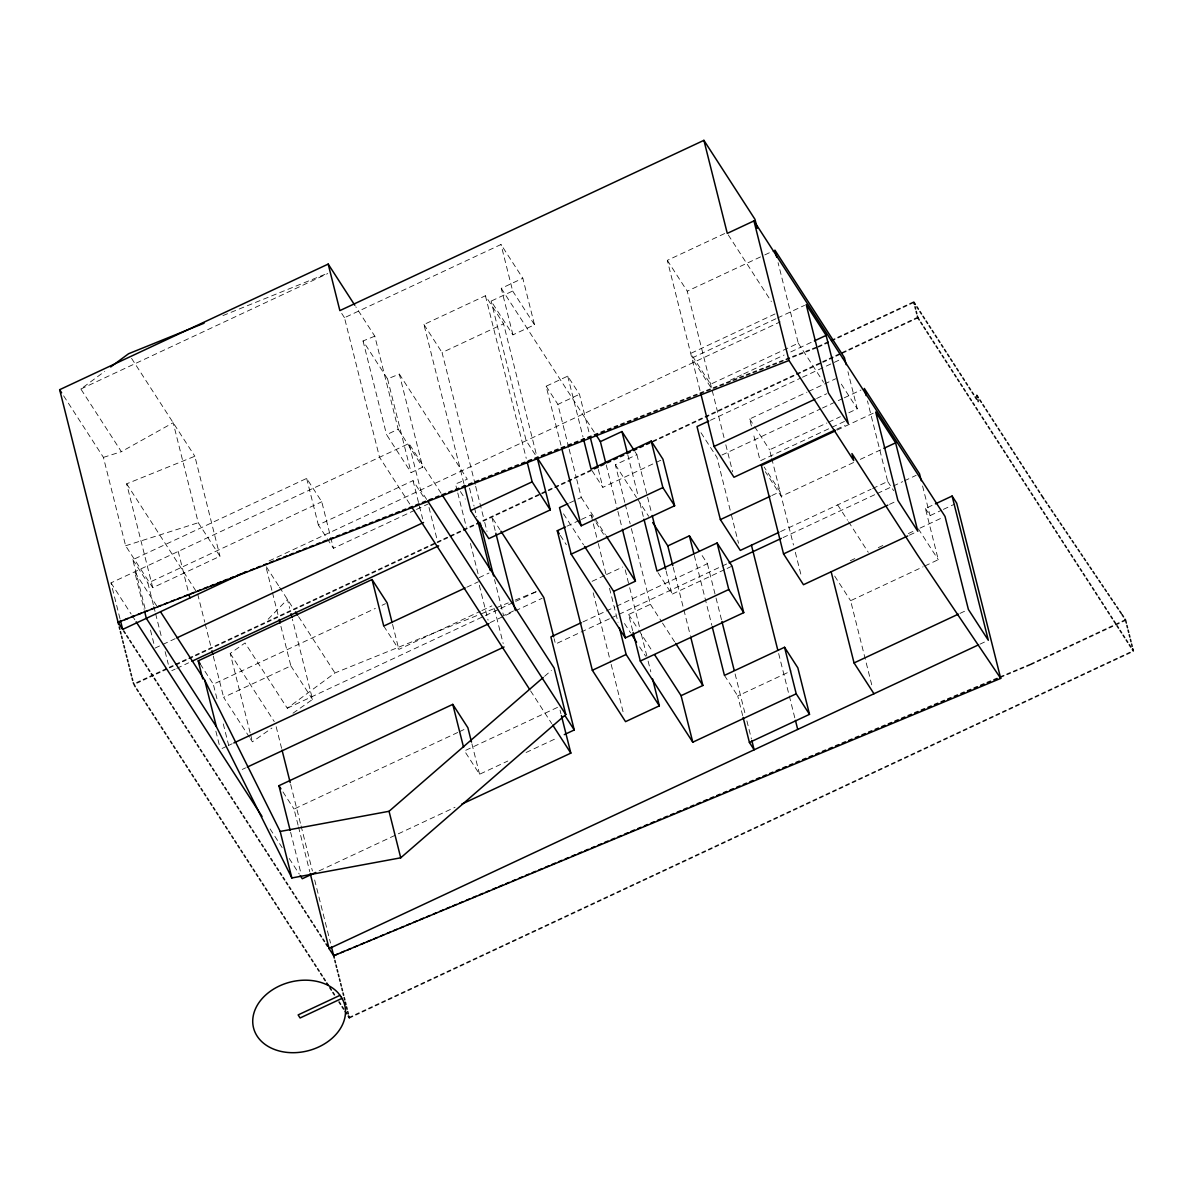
<?xml version="1.0" encoding="UTF-8"?>
<svg xmlns="http://www.w3.org/2000/svg" width="1193" height="1193" viewBox="0 0 1193 1193"><rect width="100%" height="100%" fill="white"/><g stroke="black" fill="none" stroke-linecap="round" stroke-linejoin="round"><path stroke-width="0.75" stroke-dasharray="5 3.75" d="M268.171 619.197L287.424 599.408L289.66 608.341M544.575 676.327L551.39 670.406M63.632 395.837L103.418 457.381L125.623 545.768L152.749 587.702L219.974 556.266L198.277 522.728L173.164 422.725L121.373 451.685L80.856 389.022L104.716 371.381M250.127 732.8L230.204 653.436L245.057 642.952L287.274 708.224L334.965 672.941L479.124 614.678M250.411 738.75L252.394 741.822L271.944 728.043M293.001 713.205L312.536 699.426L292.36 619.063M80.856 389.022L327.747 273.555M409.736 503.998L379.523 457.277L344.479 317.711L501 244.505L522.817 278.252L534.509 324.779L512.93 334.86L491.113 301.113L512.677 291.032L501 244.505M463.868 483.493L423.933 324.511L485.417 295.76L503.55 323.795L536.671 455.696M512.93 334.86L501.254 288.348L522.817 278.252M475.202 484.447L442.066 352.561L503.55 323.795M700.008 390.529L667.319 260.357L724.643 233.545M711.386 387.322L687.243 291.181L763.117 255.69M764.802 254.899L774.928 250.172M374.811 336.187L363.03 340.959L387.546 378.882L399.342 374.11L422.71 467.164L411.093 472.592L386.562 434.67L398.194 429.241L374.811 336.187L355.797 306.795M145.039 608.43L132.811 559.711L306.661 478.408L321.767 501.761L330.297 535.761M119.986 618.675L110.994 582.885L408.931 443.528L441.201 493.425M560.978 445.272L546.14 386.219L567.719 376.138L579.47 394.301L589.357 433.67M153.345 604.717L147.902 583.079L321.767 501.761M568.688 447.345L557.892 404.397L579.47 394.301M414.851 510.216L333.443 548.288L318.337 524.92L413.032 480.63L425.111 499.315M775.003 313.968L690.687 353.411L710.61 384.221L798.296 343.211L778.075 262.684M775.927 318.74L691.851 358.064L711.789 388.873L724.017 437.577M777.612 317.949L804.514 305.363M269.051 560.949L780.222 321.856M416.506 509.426L428.138 503.998M155.001 648.112L175.147 638.687M730.28 380.224L735.32 377.868M737.006 377.077L742.046 374.721M743.731 373.931L784.084 355.052M790.81 351.905L812.672 341.675M171.792 670.675L175.147 669.109M176.818 668.334L188.569 662.831M624.774 502.342L615.334 464.763L636.898 454.682L634.915 451.595M710.402 420.294L800.861 377.987M802.531 377.212L844.405 357.617M569.538 502.924L576.249 499.792M577.919 499.002L581.274 497.436L576.771 479.541M592.071 470.698L602.838 487.355L654.629 463.123M656.284 462.347L661.28 460.021M751.411 425.976L749.651 418.997L806.99 392.169M808.675 391.393L835.652 378.763M816.638 398.477L826.719 393.75M216.932 698.636L213.308 684.215L375.348 608.415M382.088 605.269L385.473 603.688M566.943 526.217L579.813 520.193M581.423 519.432L591.087 514.914L595.113 521.147M721.959 455.025L820.784 408.796M822.454 408.021L842.556 398.626M844.241 397.836L860.988 390.007M479.034 577.68L489.011 573.028M249.426 737.214L223.628 697.338L290.853 665.888L280.534 624.819M466.791 587.21L478.423 581.766M771.334 456.785L769.574 449.806L826.913 422.993M828.598 422.203L840.394 416.685M848.834 412.733L857.26 408.796L847.955 371.739M844.48 421.427L760.165 460.856L753.156 432.955M836.561 429.286L844.972 425.349M837.009 430.121L874.007 412.823M383.743 626.057L398.85 649.41L480.242 611.338M481.897 610.562L491.874 605.91M287.274 708.224L483.776 616.319M485.462 615.543L498.898 609.25M500.568 608.46L514.004 602.182M515.689 601.391L539.206 590.401M513.527 610.95L503.565 615.603L494.513 579.559M490.084 622.627L513.587 611.636M515.272 610.861L542.114 598.289M222.077 748.458L227.117 746.102M228.802 745.312L232.158 743.746M771.796 495.557L780.103 491.68L764.161 467.03M592.101 581.334L604.97 575.309M606.581 574.549L622.686 567.033M853.577 462.511L781.266 496.333L765.324 471.682M860.302 459.365L882.164 449.135M242.224 769.455L245.579 767.889M582.87 621.971L604.747 611.726M606.432 610.95L614.842 607.013M616.527 606.223L707.404 563.707L700.395 552.866M780.58 531.586L871.009 489.279M872.68 488.504L887.711 481.48L867.475 400.952M609.414 618.809L555.491 644.026L554.134 638.658M611.099 618.019L727.387 563.633M782.996 537.611L875.692 494.26M877.377 493.47L902.654 481.644M904.339 480.854L916.149 475.336M632.648 630.62L628.607 614.514L650.394 604.329L630.62 525.606M657.999 572.64L671.957 594.248L725.389 569.255M727.059 568.464L732.07 566.123M889.486 504.356L896.211 501.209M924.799 566.004L938.28 559.696L925.425 508.531L933.761 504.624M298.071 825.153L294.03 809.048L457.754 732.472M459.439 731.682L464.509 729.311M925.425 508.531L930.033 515.63L941.695 510.186M943.365 509.396L955.026 503.938M850.296 560.725L855.202 558.428M878.302 547.617L883.312 545.276M908.35 533.569L913.346 531.228M920.027 528.111L941.695 517.971M909.409 535.165L916.135 532.018M557.489 707.389L464.465 750.889L479.571 774.257L507.815 761.045M526.083 752.5L557.638 737.736M871.725 684.812L850.609 600.705L923.114 566.794M319.083 870.875L455.025 807.288M742.672 715.621L737.721 695.937L791.153 670.943M959.992 613.396L966.718 610.249M979.9 644.205L986.641 641.059M222.942 315.593L327.643 273.272M152.749 587.702L126.652 483.821L194.847 456.248L219.974 556.266M480.854 613.977L494.573 608.43M496.288 607.744L508.307 602.883M515.167 600.109L537.476 591.087M103.418 457.381L121.373 451.685M125.623 545.768L198.277 522.728M841.319 384.146L857.26 408.796M728.282 234.932L771.349 301.546M798.296 343.211L823.573 382.312M887.711 481.48L893.632 490.651M918.356 528.887L938.28 559.696M837.635 504.893L847.522 520.193M848.506 521.714L868.28 552.299M667.319 260.357L687.243 291.181M749.651 418.997L753.633 425.155M754.632 426.691L769.574 449.806M834.668 576.055L850.609 600.705M700.992 432.731L716.933 457.381L730.862 512.841M512.677 291.032L534.509 324.779M501.254 288.348L594.308 432.239M615.334 464.763L636.525 497.541M637.539 499.092L648.634 516.271M546.14 386.219L557.892 404.397M724.434 675.402L737.721 695.937M581.274 497.436L594.308 517.598M595.307 519.149L605.343 534.658M650.394 604.329L661.489 621.493M662.503 623.059L674.612 641.789M596.112 522.698L604.165 535.15M535.18 454.608L526.173 440.679L491.113 301.113M563.499 513.825L583.556 544.843M628.607 614.514L637.688 628.562M638.702 630.128L652.825 651.974M624.521 623.521L630.56 632.857M639.612 646.874L645.652 656.21M423.933 324.511L442.066 352.561M560.307 535.389L566.347 544.739M399.342 374.11L467.298 479.198L455.502 483.97L457.307 491.173M492.828 518.687L499.882 529.603M460.409 491.546L465.315 499.136M341.72 313.446L344.479 317.711M398.194 429.241L422.71 467.164M426.662 499.405L420.622 490.055L408.931 443.528M530.587 690.881L551.718 723.569M131.528 358.332L194.847 456.248M278.551 585.688L265.741 565.885L272.019 590.878M279.535 587.224L292.479 607.237M298.548 616.617L334.965 672.941M290.853 665.888L312.536 699.426M126.652 483.821L197.531 593.443L204.734 622.105M230.204 653.436L274.256 721.571M132.811 559.711L147.902 583.079M200.215 663.964L213.308 684.215M282.95 791.913L294.03 809.048M156.671 605.865L134.66 571.82L144.099 609.399M110.994 582.885L131.126 614.022M132.14 615.588L135.152 620.256M270.08 828.911L282.159 847.597M289.213 858.483L299.279 874.066M922.577 485.983L930.033 515.63M771.767 458.53L793.494 545.037M795.313 552.255L801.651 577.501M778.656 653.54L794.985 718.589M725.821 444.795L732.621 471.846M731.324 514.63L738.512 543.262M707.404 563.707L715.576 596.232M716.039 598.036L721.482 619.719M735.097 673.911L745.073 713.668M746.893 720.885L751.426 738.959M694.326 555.506L711.848 625.296M673.21 567.391L690.285 635.377M636.898 454.682L651.736 513.721M666.112 570.985L671.957 594.248M627.786 454.801L638.121 495.945M639.91 503.103L643.519 517.419M625.221 504.132L630.172 523.816M606.208 464.882L617.452 509.62M617.899 511.409L621.941 527.515M625.192 569.851L629.233 585.957M629.68 587.746L639.567 627.115M641.372 634.273L647.217 657.522M648.112 661.101L650.811 671.838M598.349 469.46L602.838 487.355M567.719 376.138L583.004 436.966M591.087 514.914L592.876 522.072M593.324 523.861L597.827 541.756M598.275 543.546L605.91 573.967M609.504 588.283L618.049 622.284M569.136 449.135L576.323 477.752M593.189 592.817L610.712 662.607M611.174 664.397L623.745 714.488M485.417 295.76L526.247 458.351M560.054 710.178L560.949 713.757M491.814 517.121L495.856 533.226M475.649 486.252L484.269 520.58M484.731 522.385L486.998 531.422M469.535 488.146L474.039 506.041M474.486 507.83L476.738 516.778M494.409 608.624L503.178 643.504M457.769 492.977L466.359 527.217M470.445 543.441L478.139 574.072M479.303 585.256L488.071 620.151M429.003 507.487L437.339 540.623M387.546 378.882L411.093 472.592M413.032 480.63L422.665 519.015M471.921 743.836L479.571 774.257M363.03 340.959L386.562 434.67M392.557 624.371L398.85 649.41M330.744 537.551L333.443 548.288M306.661 478.408L318.337 524.92M272.466 592.667L278.297 615.886M276.165 726.716L281.593 748.354M290.66 784.427L300.621 824.095M301.068 825.899L312.402 870.979M314.669 879.987L330.521 943.096M298.518 826.943L309.762 871.665M290.615 832.207L300.949 873.365M250.59 734.605L252.394 741.822M205.181 623.894L210.579 645.383M213.279 656.135L223.628 697.338M223.27 723.897L228.713 745.536M178.219 551.449L188.554 592.593M215.873 731.205L219.944 747.444M153.793 606.521L155.165 611.934M155.612 613.739L161.502 637.196M165.126 651.617L168.302 664.247M150.482 630.068L154.553 646.308"/><path stroke-width="1.5" d="M160.682 612.054L204.704 680.144L280.176 831.446L389.052 811.285L543.218 677.505M144.547 611.189L146.336 618.347L216.395 726.671L291.853 877.959L400.729 857.812L565.795 714.562L554.119 668.05L442.2 494.976M110.666 366.967L128.561 353.739L204.063 323.214M118.659 624.625L59.65 389.693L328.194 264.085L354.798 305.244M757.242 228.295L754.99 219.348L703.9 140.342L339.871 310.612L328.194 264.085M935.431 503.849L952.103 496.049L988.326 640.268L968.388 609.459L945.02 516.42L753.946 220.914L727.283 233.381L703.9 140.342M121.388 621.001L118.077 622.299L122.67 629.412L245.475 571.969M176.818 637.897L423.545 522.504M814.357 340.9L826.123 335.397L806.2 304.573L828.404 392.974L848.327 423.783L826.123 335.397M605.761 463.093L600.377 441.619L621.941 431.538L633.915 450.044M818.398 346.731L821.664 345.195M824.93 343.673L828.196 342.137M831.461 340.616L834.742 339.08M838.008 337.559L841.274 336.023M844.54 334.502L847.805 332.966M851.071 331.445L854.337 329.924M857.603 328.388L860.869 326.867M864.135 325.331L867.4 323.81M870.666 322.274L873.932 320.753M877.213 319.217L880.479 317.696M883.745 316.16L887.01 314.639M890.276 313.103L893.542 311.582M896.808 310.046L900.074 308.525M903.34 307.004L906.605 305.468M909.871 303.947L913.137 302.411M537.133 457.501L550.286 509.888L488.817 538.639L470.668 510.589L532.153 481.838L527.157 461.974M643.966 519.209L657 571.104L717.097 542.994L728.789 589.506L625.326 637.897L571.179 554.149L674.627 505.757L662.95 459.23L651.199 441.067L591.087 469.177L583.452 438.756M136.927 682.799L140.192 681.263M143.458 679.742L146.724 678.221M149.99 676.685L153.256 675.163M156.522 673.627L159.787 672.106M163.068 670.57L166.334 669.049M169.6 667.513L172.866 665.992M176.132 664.456L179.397 662.935M182.663 661.399L185.929 659.878M189.195 658.342L192.461 656.821M195.727 655.3L198.992 653.764M202.258 652.243L205.539 650.707M208.805 649.186L212.071 647.65M215.337 646.129L218.602 644.593M221.868 643.072L225.134 641.536M228.4 640.015L231.666 638.479M234.932 636.958L238.197 635.422M241.463 633.901L244.744 632.379M248.01 630.843L251.276 629.322M254.541 627.786L257.807 626.265M261.073 624.729L264.339 623.208M267.605 621.672L270.871 620.151M274.136 618.615L277.402 617.094M280.668 615.558L283.934 614.037M287.215 612.501L290.481 610.98M293.746 609.444L297.012 607.923M300.278 606.402L303.544 604.866M306.81 603.345L310.076 601.809M313.341 600.288L316.607 598.752M319.873 597.231L323.139 595.695M326.405 594.174L329.686 592.638M332.951 591.117L336.217 589.581M339.483 588.06L342.749 586.524M346.015 585.002L349.281 583.481M352.546 581.945L355.812 580.424M359.078 578.888L362.344 577.367M365.61 575.831L368.891 574.31M372.156 572.774L375.422 571.253M378.688 569.717L381.954 568.196M385.22 566.66L388.486 565.139M391.751 563.603L395.017 562.082M398.283 560.546L401.549 559.025M404.815 557.504L408.081 555.968M411.361 554.447L414.627 552.911M417.893 551.39L421.159 549.854M424.425 548.333L427.69 546.797M430.956 545.276L434.222 543.74M437.488 542.219L440.754 540.683M444.02 539.161L447.286 537.625M450.551 536.104L453.832 534.583M457.098 533.047L460.364 531.526M463.63 529.99L466.895 528.469M470.161 526.933L473.427 525.412M476.693 523.876L479.959 522.355M483.225 520.819L486.49 519.298M489.756 517.762L493.037 516.241M496.303 514.705L499.569 513.184M502.835 511.648L506.1 510.127M509.366 508.606L512.632 507.07M515.898 505.549L519.164 504.013M522.43 502.492L525.695 500.956M528.961 499.435L532.227 497.899M535.508 496.377L538.774 494.841M542.04 493.32L545.305 491.784M548.571 490.263L551.837 488.727M555.103 487.206L558.369 485.685M561.635 484.149L564.9 482.628M568.166 481.092L571.432 479.571M574.698 478.035L577.979 476.514M581.245 474.978L584.51 473.457M587.776 471.921L591.042 470.4M594.308 468.864L597.574 467.343M600.84 465.807L604.105 464.286M607.371 462.75L610.637 461.229M613.903 459.708L617.184 458.172M620.449 456.651L623.715 455.115M626.981 453.594L630.247 452.058M633.513 450.536L636.779 449M640.044 447.479L643.31 445.943M646.576 444.422L649.842 442.886M653.108 441.365L656.374 439.829M659.654 438.308L662.92 436.787M666.186 435.251L669.452 433.73M672.718 432.194L675.984 430.673M679.249 429.137L682.515 427.616M685.781 426.08L689.047 424.559M692.313 423.023L695.579 421.502M698.844 419.966L702.125 418.445M705.391 416.909L708.657 415.388M711.923 413.852L715.189 412.331M718.454 410.81L721.72 409.274M724.986 407.752L728.252 406.216M731.518 404.695L734.784 403.159M738.049 401.638L741.33 400.102M744.596 398.581L747.862 397.045M751.128 395.524L754.394 393.988M757.659 392.467L760.925 390.931M764.191 389.41L767.457 387.889M770.723 386.353L773.989 384.832M777.254 383.296L780.52 381.775M783.801 380.239L787.067 378.718M790.333 377.182L793.599 375.661M796.864 374.125L800.13 372.604M803.396 371.068L806.662 369.547M809.928 368.011L813.194 366.49M816.459 364.954L819.725 363.433M822.991 361.911L826.272 360.375M829.538 358.854L832.803 357.318M836.069 355.797L839.335 354.261M842.601 352.74L845.867 351.204M849.133 349.683L852.399 348.147M855.664 346.626L858.93 345.09M862.196 343.569L865.477 342.033M868.743 340.512L872.008 338.991M875.274 337.455L878.54 335.934M881.806 334.398L885.072 332.877M888.338 331.341L891.603 329.82M894.869 328.284L898.135 326.763M901.401 325.227L904.667 323.706M907.948 322.17L911.213 320.649M914.479 319.113L917.745 317.592L917.357 316.041M191.924 661.265L438.651 545.857M708.731 421.084L697.01 426.557L720.378 519.611L740.301 550.42L778.895 532.376M202.735 678.892L198.202 660.847L372.052 579.53L387.158 602.897L392.094 622.582M567.868 503.714L559.487 507.621L571.179 554.149M834.876 430.076L733.978 477.26L714.055 446.45L814.953 399.252M652.601 678.996L659.341 705.838L625.55 721.646L592.339 670.287L557.28 530.721L565.333 526.963M537.178 457.709L581.2 525.785L662.876 487.579L651.199 441.067M465.136 587.985L383.743 626.057L372.052 579.53M835.324 430.912L761.343 465.509L783.547 553.91L803.471 584.719L907.724 535.955M233.828 742.956L488.951 623.641M720.378 519.611L770.141 496.333M672.763 565.601L667.812 545.917L689.375 535.836L699.396 551.315M883.834 448.344L895.615 442.842L875.692 412.032L897.882 500.419L917.82 531.243L895.615 442.842M625.326 637.897L613.649 591.37L635.422 581.185L622.388 529.304M247.249 767.099L504.042 646.994M581.185 622.746L550.883 636.928L574.251 729.967L564.289 734.62M729.072 562.842L781.311 538.401M290.167 830.417L278.923 785.695L452.773 704.377L467.88 727.73L471.474 742.046M783.547 553.91L887.801 505.146M592.339 670.287L626.131 654.48L619.391 627.652M712.296 627.086L724.434 675.402L784.547 647.277L796.223 693.804L692.775 742.195L640.298 661.041L743.746 612.65L732.07 566.123L717.097 542.994M692.775 742.195L681.084 695.668L702.871 685.483L690.732 637.166M315.727 872.456L302.291 878.734L300.278 875.617M461.736 804.157L570.836 753.126L561.396 715.546M873.977 693.759L854.054 662.935L958.307 614.171M751.888 740.764L754.155 749.8L749.413 742.464L809.51 714.353L797.834 667.826L784.547 647.277M952.103 496.049L956.697 503.163L1000.703 678.399L333.682 955.727L329.089 948.614L978.215 644.995M1030.812 664.322L1034.077 662.786M1037.343 661.265L1040.624 659.729M1043.89 658.208L1047.156 656.672M1050.422 655.151L1053.687 653.615M1056.953 652.094L1060.219 650.558M1063.485 649.037L1066.751 647.501M1070.017 645.98L1073.282 644.444M1076.548 642.923L1079.814 641.402M1083.095 639.866L1086.361 638.344M1089.627 636.808L1092.892 635.287M1096.158 633.751L1099.424 632.23M1102.69 630.694L1105.956 629.173M1109.222 627.637L1112.487 626.116M1115.753 624.58L1119.019 623.059M1122.3 621.523L1125.566 620.002L1125.044 619.212M339.99 995.335L298.131 1014.915L300.099 1017.972L341.959 998.377M348.252 1016.168L349.266 1017.748L352.531 1016.227M355.797 1014.691L359.063 1013.17M362.329 1011.634L365.595 1010.113M368.876 1008.577L372.141 1007.056M375.407 1005.52L378.673 1003.999M381.939 1002.478L385.205 1000.942M388.471 999.421L391.736 997.885M395.002 996.364L398.268 994.828M401.534 993.307L404.8 991.771M408.066 990.25L411.346 988.714M414.612 987.193L417.878 985.657M421.144 984.136L424.41 982.6M427.676 981.078L430.941 979.542M434.207 978.021L437.473 976.5M440.739 974.964L444.005 973.443M447.271 971.907L450.536 970.386M453.817 968.85L457.083 967.329M460.349 965.793L463.615 964.272M466.881 962.736L470.146 961.215M473.412 959.679L476.678 958.158M479.944 956.622L483.21 955.101M486.476 953.58L489.741 952.044M493.022 950.523L496.288 948.987M499.554 947.466L502.82 945.93M506.086 944.409L509.351 942.873M512.617 941.352L515.883 939.816M519.149 938.295L522.415 936.759M525.681 935.237L528.946 933.701M532.212 932.18L535.493 930.644M538.759 929.123L542.025 927.602M545.29 926.066L548.556 924.545M551.822 923.009L555.088 921.488M558.354 919.952L561.62 918.431M564.885 916.895L568.151 915.374M571.417 913.838L574.683 912.317M577.964 910.781L581.23 909.26M584.495 907.724L587.761 906.203M591.027 904.682L594.293 903.146M597.559 901.625L600.825 900.089M604.09 898.568L607.356 897.032M610.622 895.511L613.888 893.975M617.169 892.453L620.435 890.917M623.7 889.396L626.966 887.86M630.232 886.339L633.498 884.803M636.764 883.282L640.03 881.746M643.295 880.225L646.561 878.704M649.827 877.168L653.093 875.647M656.359 874.111L659.64 872.59M662.905 871.054L666.171 869.533M669.437 867.997L672.703 866.476M675.969 864.94L679.235 863.419M682.5 861.883L685.766 860.362M689.032 858.826L692.298 857.305M695.564 855.784L698.83 854.248M702.11 852.727L705.376 851.191M708.642 849.67L711.908 848.134M715.174 846.612L718.44 845.076M721.705 843.555L724.971 842.019M728.237 840.498L731.503 838.962M734.769 837.441L738.035 835.905M741.315 834.384L744.581 832.848M747.847 831.327L751.113 829.806M754.379 828.27L757.644 826.749M760.91 825.213L764.176 823.692M767.442 822.156L770.708 820.635M773.974 819.099L777.24 817.578M780.505 816.042L783.786 814.521M787.052 812.985L790.318 811.464M793.584 809.928L796.849 808.407M800.115 806.886L803.381 805.35M806.647 803.828L809.913 802.293M813.179 800.771L816.444 799.235M819.71 797.714L822.976 796.178M826.257 794.657L829.523 793.121M832.789 791.6L836.054 790.064M839.32 788.543L842.586 787.007M845.852 785.486L849.118 783.95M852.384 782.429L855.649 780.908M858.915 779.372L862.181 777.851M865.462 776.315L868.728 774.794M871.994 773.258L875.259 771.737M878.525 770.201L881.791 768.68M885.057 767.144L888.323 765.623M891.589 764.087L894.854 762.566M898.12 761.03L901.386 759.509M904.652 757.987L907.933 756.451M911.198 754.93L914.464 753.394M917.73 751.873L920.996 750.337M924.262 748.816L927.528 747.28M930.794 745.759L934.059 744.223M937.325 742.702L940.591 741.166M943.857 739.645L947.123 738.109M950.403 736.588L953.669 735.052M956.935 733.531L960.201 732.01M963.467 730.474L966.733 728.953M969.998 727.417L973.264 725.896M976.53 724.36L979.796 722.839M983.062 721.303L986.328 719.782M989.608 718.246L992.874 716.725M996.14 715.189L999.406 713.668M1002.672 712.132L1005.938 710.61M1009.203 709.089L1012.469 707.553M1015.735 706.032L1019.001 704.496M1022.267 702.975L1025.533 701.439M1028.798 699.918L1032.079 698.382M1035.345 696.861L1038.611 695.325M1041.877 693.804L1045.143 692.268M1048.408 690.747L1051.674 689.211M1054.94 687.69L1058.206 686.154M1061.472 684.633L1064.738 683.112M1068.003 681.576L1071.269 680.055M1074.55 678.519L1077.816 676.998M1081.082 675.462L1084.348 673.941M1087.613 672.405L1090.879 670.884M1094.145 669.348L1097.411 667.826M1100.677 666.29L1103.943 664.769M1107.208 663.233L1110.474 661.712M1113.755 660.191L1117.021 658.655M1120.287 657.134L1123.552 655.598M1126.818 654.077L1130.084 652.541M334.368 955.444L337.664 954.057M340.959 952.685L344.255 951.298M347.551 949.926L350.846 948.554M354.142 947.167L357.453 945.795M360.748 944.409L364.044 943.037M367.34 941.65L370.635 940.278M373.931 938.906L377.227 937.519M380.522 936.147L383.833 934.76M387.129 933.388L390.424 932.016M393.72 930.629L397.015 929.258M400.311 927.871L403.607 926.499M406.902 925.112L410.198 923.74M413.509 922.368L416.804 920.981M420.1 919.609L423.396 918.222M426.691 916.85L429.987 915.478M433.283 914.092L436.578 912.72M439.874 911.333L443.185 909.961M446.48 908.574L449.776 907.202M453.072 905.83L456.367 904.443M459.663 903.071L462.959 901.684M466.254 900.312L469.565 898.94M472.86 897.554L476.156 896.182M479.452 894.795L482.747 893.423M486.043 892.036L489.339 890.664M492.634 889.292L495.93 887.905M499.241 886.533L502.536 885.146M505.832 883.774L509.128 882.402M512.423 881.016L515.719 879.644M519.015 878.257L522.31 876.885M525.606 875.498L528.917 874.126M532.212 872.754L535.508 871.367M538.804 869.995L542.099 868.608M545.395 867.236L548.691 865.85M551.986 864.478L555.297 863.106M558.592 861.719L561.888 860.347M565.184 858.96L568.479 857.588M571.775 856.216L575.071 854.829M578.366 853.457L581.662 852.07M584.973 850.698L588.268 849.312M591.564 847.94L594.86 846.568M598.155 845.181L601.451 843.809M604.747 842.422L608.042 841.05M611.338 839.678L614.649 838.291M617.944 836.919L621.24 835.532M624.535 834.161L627.831 832.774M631.127 831.402L634.422 830.03M637.718 828.643L641.029 827.271M644.324 825.884L647.62 824.512M650.916 823.14L654.211 821.753M657.507 820.381L660.803 818.995M664.098 817.623L667.394 816.236M670.705 814.864L674 813.492M677.296 812.105L680.592 810.733M683.887 809.346L687.183 807.974M690.479 806.602L693.774 805.215M697.07 803.843L700.38 802.457M703.676 801.085L706.972 799.698M710.267 798.326L713.563 796.954M716.859 795.567L720.154 794.195M723.45 792.808L726.761 791.436M730.056 790.064L733.352 788.677M736.648 787.305L739.943 785.919M743.239 784.547L746.535 783.16M749.83 781.788L753.126 780.416M756.437 779.029L759.732 777.657M763.028 776.27L766.324 774.898M769.619 773.526L772.915 772.139M776.211 770.767L779.506 769.381M782.802 768.009L786.112 766.622M789.408 765.25L792.704 763.878M795.999 762.491L799.295 761.119M802.591 759.732L805.886 758.36M809.182 756.988L812.493 755.601M815.788 754.23L819.084 752.843M822.38 751.471L825.675 750.084M828.971 748.712L832.267 747.34M835.562 745.953L838.858 744.581M842.169 743.194L845.464 741.822M848.76 740.45L852.056 739.063M855.351 737.692L858.647 736.305M861.942 734.933L865.238 733.546M868.534 732.174L871.844 730.802M875.14 729.415L878.436 728.043M881.731 726.656L885.027 725.284M888.323 723.912L891.618 722.526M894.914 721.154L898.225 719.767M901.52 718.395L904.816 717.008M908.112 715.636L911.407 714.264M914.703 712.877L917.999 711.505M921.294 710.118L924.59 708.746M927.9 707.374L931.196 705.988M934.492 704.616L937.787 703.229M941.083 701.857L944.379 700.47M947.674 699.098L950.97 697.726M954.266 696.339L957.576 694.967M960.872 693.58L964.168 692.208M967.463 690.836L970.759 689.45M974.055 688.078L977.35 686.691M980.646 685.319L983.957 683.932M987.252 682.56L990.548 681.188M993.844 679.801L997.139 678.429M1000.435 677.042L1003.731 675.67M1007.026 674.299L1010.322 672.912M1013.632 671.54L1016.928 670.153M1020.224 668.781L1023.519 667.394M1026.815 666.022L1030.111 664.65M124.698 619.689L127.994 618.392M131.305 617.094L134.615 615.797M137.926 614.484L141.236 613.187M144.532 611.89L147.843 610.577M151.153 609.28L154.464 607.983M157.774 606.685L161.07 605.373M164.38 604.076L167.691 602.778M171.002 601.466L174.312 600.168M177.608 598.871L180.918 597.574M184.229 596.261L187.54 594.964M190.85 593.667L194.146 592.369M197.456 591.057L200.767 589.76M204.078 588.462L207.388 587.15M210.684 585.852L213.994 584.555M217.305 583.258L220.616 581.945M223.926 580.648L227.222 579.351M230.532 578.038L233.843 576.741M237.153 575.444L240.464 574.146M243.76 572.834L247.07 571.536M250.381 570.239L253.691 568.942M257.002 567.629L260.298 566.332M263.608 565.035L266.919 563.722M270.229 562.425L273.54 561.128M276.836 559.83L280.146 558.518M283.457 557.22L286.767 555.923M290.078 554.626L293.374 553.313M296.684 552.016L299.995 550.719M303.305 549.406L306.616 548.109M309.912 546.812L313.222 545.514M316.533 544.202L319.843 542.904M323.154 541.607L326.45 540.295M329.76 538.997L333.071 537.7M336.381 536.403L339.692 535.09M342.988 533.793L346.298 532.496M349.609 531.198L352.919 529.886M356.23 528.588L359.525 527.291M362.836 525.979L366.147 524.681M369.457 523.384L372.768 522.087M376.063 520.774L379.374 519.477M382.685 518.18L385.995 516.867M389.306 515.57L392.601 514.272M395.912 512.975L399.223 511.663M402.533 510.365L405.844 509.068M409.139 507.771L412.45 506.458M415.76 505.161L419.071 503.864M422.382 502.551L425.677 501.254M428.988 499.956L432.298 498.659M435.609 497.347L438.92 496.049M442.215 494.752L445.526 493.455M448.836 492.142L452.147 490.845M455.458 489.548L458.753 488.235M462.064 486.938L465.374 485.64M468.685 484.343L471.996 483.031M475.291 481.733L478.602 480.436M481.912 479.124L485.223 477.826M488.534 476.529L491.829 475.232M495.14 473.919L498.45 472.622M501.761 471.324L505.071 470.027M508.367 468.715L511.678 467.417M514.988 466.12L518.299 464.808M521.609 463.51L524.905 462.213M528.216 460.916L531.526 459.603M534.837 458.306L538.147 457.008M541.443 455.711L544.754 454.399M548.064 453.101L551.375 451.804M554.685 450.492L557.981 449.194M561.292 447.897L564.602 446.6M567.913 445.287L571.223 443.99M574.519 442.692L577.83 441.38M581.14 440.083L584.451 438.785M587.761 437.488L591.057 436.176M594.368 434.878L597.678 433.581M600.989 432.284L604.299 430.971M607.595 429.674L610.905 428.376M614.216 427.064L617.527 425.767M620.837 424.469L624.133 423.172M627.443 421.86L630.754 420.562M634.065 419.265L637.375 417.953M640.671 416.655L643.981 415.358M647.292 414.06L650.603 412.748M653.913 411.451L657.209 410.153M660.519 408.856L663.83 407.544M667.141 406.246L670.451 404.949M673.747 403.637L677.057 402.339M680.368 401.042L683.678 399.744M686.989 398.432L690.285 397.135M693.595 395.837L696.906 394.54M700.216 393.228L703.527 391.93M706.823 390.633L710.133 389.321M713.444 388.023L716.754 386.726M720.065 385.428L723.361 384.116M726.671 382.819L729.982 381.521M733.292 380.209L736.603 378.912M739.899 377.614L743.209 376.317M746.52 375.005L749.83 373.707M753.141 372.41L756.437 371.112M759.747 369.8L763.058 368.503M766.368 367.205L769.679 365.893M772.975 364.596L776.285 363.298M779.596 362.001L782.906 360.689M786.217 359.391L789.512 358.094M792.823 356.782L796.134 355.484M799.444 354.187L802.755 352.889M806.05 351.577L809.361 350.28M812.672 348.982L815.982 347.685M118.077 622.299L788.991 360.48L853.696 460.543L851.951 453.564L917.492 554.924L1000.703 678.399M1043.845 498.808L1041.191 494.797M1045.336 501.015L1046.828 503.207M1048.319 505.414L1049.81 507.621M1051.287 509.829L1052.778 512.036M1054.269 514.228L1055.76 516.435M1057.252 518.642L1058.743 520.849M1060.219 523.041L1061.71 525.248M1063.202 527.455L1064.693 529.662M1066.184 531.869L1067.675 534.061M1069.152 536.268L1070.643 538.475M1072.134 540.683L1073.625 542.875M1075.117 545.082L1076.593 547.289M1078.084 549.496L1079.576 551.703M1081.067 553.895L1082.558 556.102M1084.049 558.309L1085.526 560.516M1087.017 562.708L1088.508 564.915M1089.999 567.122L1091.491 569.329M1092.982 571.536L1094.458 573.729M1095.949 575.936L1097.441 578.143M1098.932 580.35L1100.423 582.542M1101.914 584.749L1103.391 586.956M1104.882 589.163L1106.373 591.355M1107.865 593.562L1109.356 595.769M1110.832 597.976L1112.323 600.183M1113.815 602.376L1115.306 604.583M1116.797 606.79L1118.288 608.997M1119.765 611.189L1121.256 613.396M1121.987 614.47L1123.523 616.841M978.349 397.612L976.813 395.241L977.38 397.493M979.885 399.983L981.421 402.354M982.943 404.725L984.479 407.096M986.014 409.467L987.55 411.839M989.086 414.21L990.608 416.581M992.144 418.952L993.68 421.323M995.216 423.694L996.737 426.065M998.273 428.436L999.809 430.807M1001.345 433.178L1002.881 435.534M1004.402 437.906L1005.938 440.277M1007.474 442.648L1009.01 445.019M1010.546 447.39L1012.067 449.761M1013.603 452.132L1015.139 454.503M1016.675 456.874L1018.196 459.245M1019.732 461.616L1021.268 463.988M1022.804 466.359L1024.34 468.73M1025.861 471.101L1027.397 473.472M1028.933 475.843L1030.469 478.214M1032.005 480.57L1033.526 482.941M1035.062 485.312L1036.598 487.683M1038.134 490.055L1039.655 492.426M915.374 304.454L913.853 302.083L914.435 304.409M916.91 306.825L918.446 309.196M919.982 311.567L921.503 313.938M923.039 316.309L924.575 318.68M926.111 321.051L927.647 323.422M929.168 325.793L930.704 328.164M932.24 330.521L933.776 332.892M935.312 335.263L936.833 337.634M938.369 340.005L939.905 342.376M941.441 344.747L942.962 347.118M944.498 349.489L946.034 351.86M947.57 354.232L949.106 356.603M950.627 358.974L952.163 361.345M953.699 363.716L955.235 366.087M956.771 368.458L958.292 370.829M959.828 373.2L961.364 375.556M962.9 377.927L964.421 380.299M965.957 382.67L967.493 385.041M969.029 387.412L970.565 389.783M972.086 392.154L973.622 394.525M975.158 396.896L976.694 399.267M978.215 401.638L977.962 399.819M917.745 317.592L919.281 319.963M920.802 322.334L922.338 324.705M923.874 327.076L925.41 329.447M926.931 331.818L928.467 334.189M930.003 336.56L931.539 338.916M933.075 341.287L934.596 343.659M936.132 346.03L937.668 348.401M939.204 350.772L940.74 353.143M942.261 355.514L943.797 357.885M945.333 360.256L946.869 362.627M948.39 364.998L949.926 367.369M951.462 369.741L952.998 372.112M954.534 374.483L956.055 376.854M957.591 379.225L959.127 381.596M960.663 383.967L962.199 386.323M963.72 388.694L965.256 391.065M966.792 393.436L968.328 395.808M969.849 398.179L971.385 400.55M972.921 402.921L974.457 405.292M975.993 407.663L977.514 410.034M979.05 412.405L980.586 414.776M982.122 417.147L983.643 419.518M985.179 421.89L986.715 424.261M988.251 426.632L989.787 429.003M991.308 431.359L992.844 433.73M994.38 436.101L995.916 438.472M997.452 440.843L998.973 443.214M1000.509 445.586L1002.045 447.957M1003.581 450.328L1005.102 452.699M1006.638 455.07L1008.174 457.441M1009.71 459.812L1011.246 462.183M1012.768 464.554L1014.304 466.925M1015.84 469.296L1017.375 471.667M1018.897 474.039L1020.433 476.41M1021.969 478.766L1023.505 481.137M1025.041 483.508L1026.562 485.879M1028.098 488.25L1029.634 490.621M1031.17 492.992L1032.706 495.363M1034.227 497.735L1035.763 500.106M1037.299 502.477L1038.835 504.848M1040.356 507.219L1041.892 509.59M1043.428 511.961L1044.964 514.332M1046.5 516.703L1048.021 519.074M1049.557 521.445L1051.093 523.802M1052.629 526.173L1054.165 528.544M1055.686 530.915L1057.222 533.286M1058.758 535.657L1060.294 538.028M1061.815 540.399L1063.351 542.77M1064.887 545.141L1066.423 547.512M1067.959 549.884L1069.48 552.255M1071.016 554.626L1072.552 556.997M1074.088 559.368L1075.609 561.739M1077.145 564.11L1078.681 566.481M1080.217 568.852L1081.753 571.208M1083.274 573.579L1084.81 575.951M1086.346 578.322L1087.882 580.693M1089.418 583.064L1090.939 585.435M1092.475 587.806L1094.011 590.177M1095.547 592.548L1097.068 594.919M1098.604 597.29L1100.14 599.661M1101.676 602.033L1103.212 604.404M1104.733 606.775L1106.269 609.146M1107.805 611.517L1109.341 613.888M1110.877 616.244L1112.398 618.615M1113.934 620.986L1115.47 623.357M1117.006 625.729L1118.527 628.1M1120.063 630.471L1121.599 632.842M1123.135 635.213L1124.671 637.584M1126.192 639.955L1127.728 642.326M1129.264 644.697L1130.8 647.068M1132.321 649.439L1133.35 651.02L1132.768 648.694M662.876 487.579L674.627 505.757M728.789 589.506L743.746 612.65M796.223 693.804L809.51 714.353M596.321 435.37L600.377 441.619M652.675 522.504L667.812 545.917M606.342 536.209L635.422 581.185M675.626 643.34L702.871 685.483M584.555 546.394L613.649 591.37M654.853 655.091L681.084 695.668M631.559 634.422L636.585 642.207M532.153 481.838L550.286 509.888M557.28 530.721L559.293 533.838M626.131 654.48L659.341 705.838M500.896 531.153L543.799 597.514L553.686 636.868M427.676 500.971L565.795 714.562M565.199 715.949L574.251 729.967M411.749 507.114L529.588 689.33M552.732 725.12L570.836 753.126M295.521 611.934L297.534 615.051M59.65 389.693L61.633 392.765M198.202 660.847L200.215 663.964M278.923 785.695L280.937 788.797M136.166 621.807L262.028 816.444M123.699 630.993L125.235 633.364M126.756 635.735L128.292 638.106M129.828 640.462L131.364 642.833M132.9 645.204L134.421 647.575M135.957 649.946L137.493 652.317M139.029 654.689L140.565 657.06M142.086 659.431L143.622 661.802M145.158 664.173L146.694 666.544M148.215 668.915L149.751 671.286M151.287 673.657L152.823 676.028M154.359 678.399L155.88 680.771M157.416 683.142L158.952 685.513M160.488 687.869L162.009 690.24M163.545 692.611L165.081 694.982M166.617 697.353L168.153 699.724M169.674 702.095L171.21 704.466M172.746 706.838L174.282 709.209M175.818 711.58L177.339 713.951M178.875 716.322L180.411 718.693M181.947 721.064L183.468 723.435M185.004 725.806L186.54 728.177M188.076 730.548L189.612 732.905M191.134 735.276L192.669 737.647M194.205 740.018L195.741 742.389M197.277 744.76L198.799 747.131M200.335 749.502L201.871 751.873M203.406 754.244L204.928 756.616M206.464 758.987L208 761.358M209.536 763.729L211.072 766.1M212.593 768.471L214.129 770.842M215.665 773.213L217.201 775.584M218.722 777.955L220.258 780.311M221.794 782.683L223.33 785.054M224.866 787.425L226.387 789.796M227.923 792.167L229.459 794.538M230.995 796.909L232.531 799.28M234.052 801.651L235.588 804.022M237.124 806.393L238.66 808.765M240.181 811.136L241.717 813.507M243.253 815.878L244.789 818.249M246.325 820.62L247.846 822.991M249.382 825.347L250.918 827.718M252.454 830.089L253.975 832.46M255.511 834.832L257.047 837.203M258.583 839.574L260.119 841.945M261.64 844.316L263.176 846.687M264.712 849.058L266.248 851.429M267.784 853.8L269.305 856.171M270.841 858.542L272.377 860.914M273.913 863.285L275.434 865.656M276.97 868.027L278.506 870.398M280.042 872.754L281.578 875.125M283.099 877.496L284.635 879.867M286.171 882.238L287.707 884.61M289.243 886.981L290.764 889.352M292.3 891.723L293.836 894.094M295.372 896.465L296.893 898.836M298.429 901.207L299.965 903.578M301.501 905.949L303.037 908.32M304.558 910.691L306.094 913.063M307.63 915.434L309.166 917.79M310.687 920.161L312.223 922.532M313.759 924.903L315.295 927.274M316.831 929.645L318.352 932.016M319.888 934.387L321.424 936.759M322.96 939.13L324.496 941.501M326.017 943.872L327.553 946.243M135.197 686.691L133.273 682.769M136.718 689.062L138.254 691.433M139.79 693.804L141.326 696.175M142.862 698.546L144.383 700.917M145.919 703.288L147.455 705.659M148.991 708.031L150.512 710.402M152.048 712.773L153.584 715.144M155.12 717.515L156.656 719.886M158.177 722.257L159.713 724.628M161.249 726.999L162.785 729.355M164.306 731.727L165.842 734.098M167.378 736.469L168.914 738.84M170.45 741.211L171.971 743.582M173.507 745.953L175.043 748.324M176.579 750.695L178.115 753.066M179.636 755.437L181.172 757.809M182.708 760.18L184.244 762.551M185.765 764.922L187.301 767.293M188.837 769.664L190.373 772.035M191.909 774.391L193.43 776.762M194.966 779.133L196.502 781.504M198.038 783.876L199.574 786.247M201.095 788.618L202.631 790.989M204.167 793.36L205.703 795.731M207.224 798.102L208.76 800.473M210.296 802.844L211.832 805.215M213.368 807.586L214.889 809.958M216.425 812.329L217.961 814.7M219.497 817.071L221.018 819.442M222.554 821.798L224.09 824.169M225.626 826.54L227.162 828.911M228.683 831.282L230.219 833.653M231.755 836.025L233.291 838.396M234.827 840.767L236.348 843.138M237.884 845.509L239.42 847.88M240.956 850.251L242.477 852.622M244.013 854.993L245.549 857.364M247.085 859.735L248.621 862.107M250.142 864.478L251.678 866.834M253.214 869.205L254.75 871.576M256.286 873.947L257.807 876.318M259.343 878.689L260.879 881.06M262.415 883.431L263.936 885.803M265.472 888.174L267.008 890.545M268.544 892.916L270.08 895.287M271.601 897.658L273.137 900.029M274.673 902.4L276.209 904.771M277.73 907.142L279.266 909.513M280.802 911.87L282.338 914.241M283.874 916.612L285.395 918.983M286.931 921.354L288.467 923.725M290.003 926.096L291.539 928.467M293.06 930.838L294.596 933.209M296.132 935.58L297.668 937.952M299.189 940.323L300.725 942.694M302.261 945.065L303.797 947.436M305.333 949.807L306.855 952.178M308.391 954.549L309.926 956.92M311.462 959.276L312.984 961.647M314.52 964.019L316.056 966.39M317.592 968.761L319.127 971.132M320.649 973.503L322.185 975.874M323.721 978.245L325.257 980.616M326.793 982.987L328.314 985.358M329.85 987.729L331.386 990.101M332.922 992.472L334.443 994.843M339.051 1001.956L340.587 1004.312M342.108 1006.683L343.644 1009.054M345.18 1011.425L346.716 1013.796M1125.76 620.778L1126.341 623.104M1126.923 625.43L1127.504 627.757M1128.086 630.083L1128.682 632.409M1129.264 634.736L1129.846 637.062M1130.427 639.388L1131.009 641.715M1131.59 644.041L1132.187 646.367M915.016 306.735L915.598 309.062M916.179 311.388L916.761 313.714M921.264 480.749L919.52 473.77L864.328 388.441L866.133 395.599M846.18 364.685L844.405 357.617L774.928 250.172L776.718 257.33M753.946 220.914L788.991 360.48M831.133 571.686L854.054 662.935M751.426 545.141L777.747 649.931M795.448 720.393L797.714 729.43M700.917 394.137L714.055 446.45M721.929 621.523L734.187 670.302M743.12 717.411L749.413 742.464M689.375 535.836L693.879 553.716M652.183 515.51L665.664 569.195M621.941 431.538L627.339 453.012M590.252 437.249L597.902 467.671M633.11 632.409L640.298 661.041M561.873 448.851L581.2 525.785M495.856 533.226L515.182 610.175M480.481 523.697L493.604 575.951M477.632 520.357L490.219 570.448M464.316 485.297L470.668 510.589M452.773 704.377L463.57 747.31M389.052 811.285L400.729 857.812M291.003 613.694L291.912 617.273M279.192 619.45L280.087 623.029M282.055 750.158L290.212 782.623M331.415 946.705L334.264 958.054M334.86 960.38L335.442 962.706M336.023 965.033L336.605 967.359M337.187 969.685L337.768 972.012M338.365 974.338L338.946 976.664M339.528 978.976L340.109 981.302M340.691 983.629L341.287 985.955M341.869 988.281L342.451 990.608M343.032 992.934L343.614 995.26M344.195 997.587L344.792 999.913M345.373 1002.239L345.955 1004.566M346.537 1006.892L347.118 1009.218M347.715 1011.545L348.296 1013.871M348.878 1016.197L349.266 1017.748M310.21 873.455L329.089 948.614M280.176 831.446L291.853 877.959M211.936 650.767L212.831 654.346M189.001 594.382L189.896 597.961M204.704 680.144L216.395 726.671M120.433 620.464L122.67 629.412M119.24 626.951L119.837 629.278M120.418 631.604L121 633.93M121.582 636.257L122.163 638.583M122.745 640.909L123.341 643.236M123.923 645.562L124.504 647.888M125.086 650.215L125.668 652.541M126.264 654.868L126.846 657.194M127.427 659.52L128.009 661.847M128.59 664.173L129.172 666.499M129.769 668.826L130.35 671.152M130.932 673.478L131.513 675.79M132.095 678.116L132.691 680.442M341.123 996.796L338.186 992.979A47.004 35.477 -14.1 0 0 259.925 1001.3A47.004 35.477 -14.1 0 0 293.165 1052.703A47.004 35.477 -14.1 0 0 343.33 1000.942L341.123 996.796"/></g></svg>
